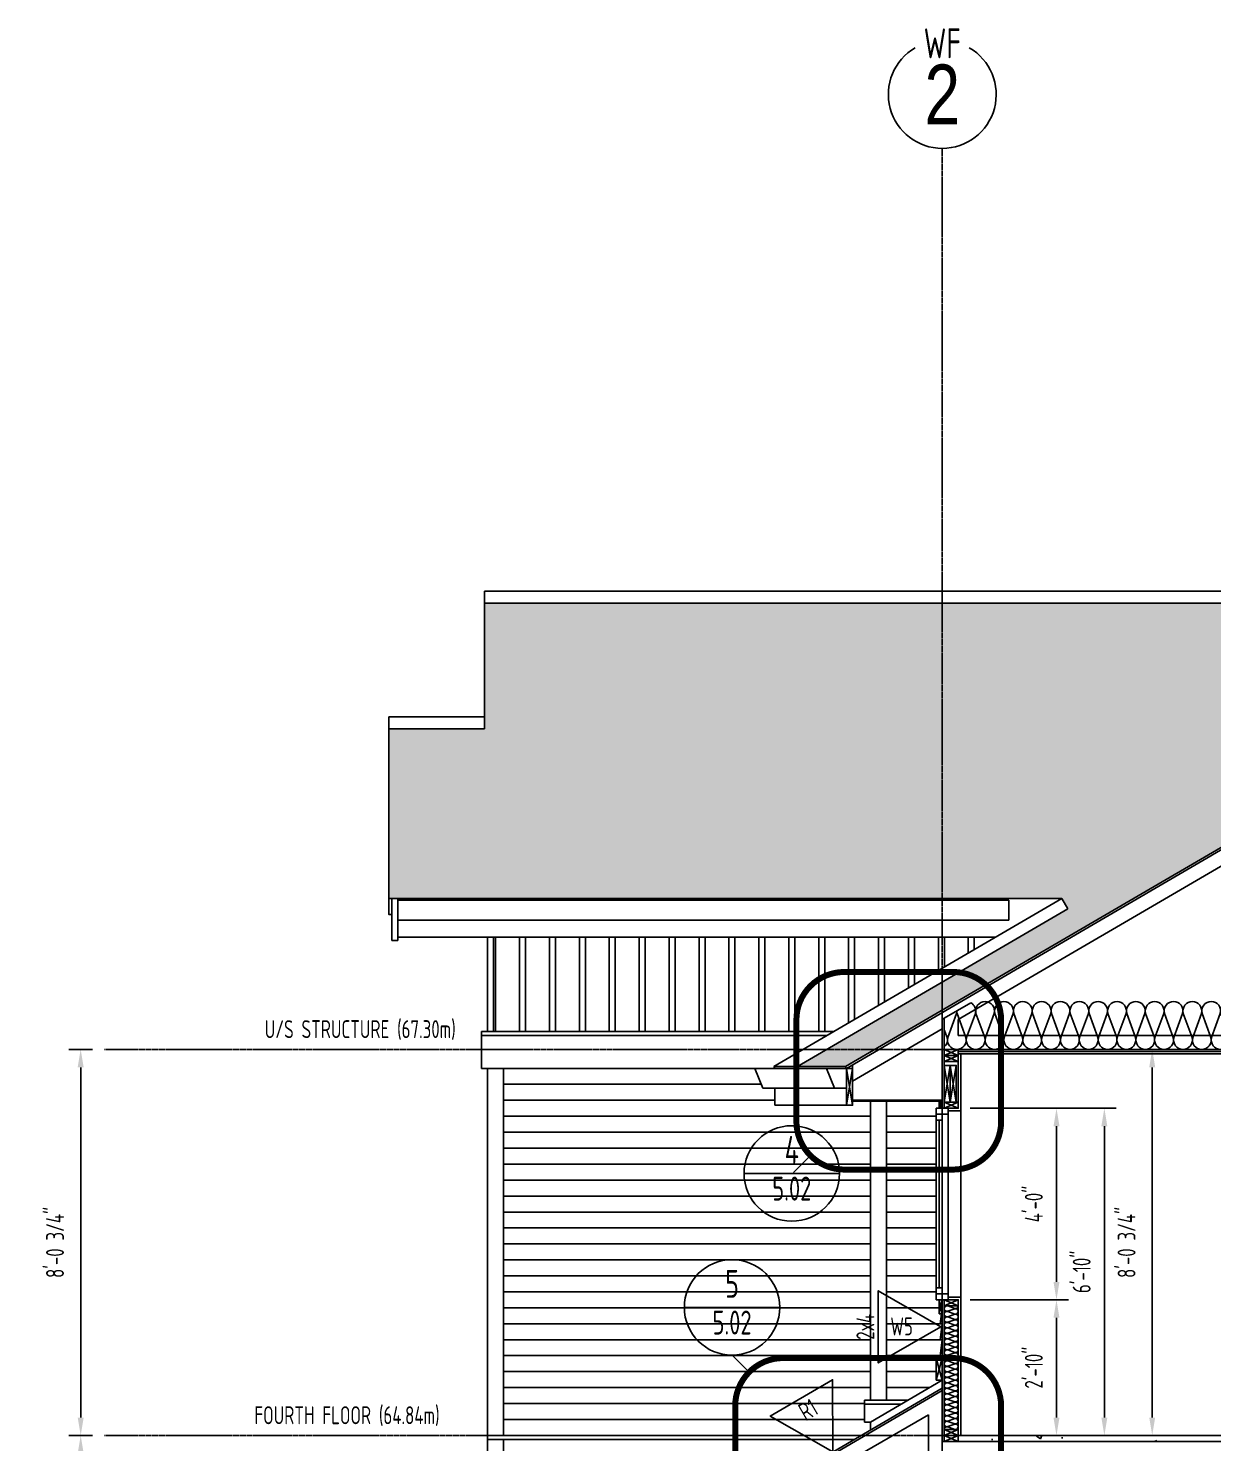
# Model space of a CAD drawing. Extents: x -2060 to 2145, y -590 to 992.
# Drawn here: x 892.9 to 1189.8, y 234.7 to 589.2 of the extents above; entities that cross this region are included whole.
import ezdxf
from ezdxf.enums import TextEntityAlignment as Align

# ---------------------------------------------------------------- set-up
doc = ezdxf.new("R2010")
doc.units = 0
doc.header["$MEASUREMENT"] = 0
doc.linetypes.add('GRIDLINE', pattern=[1.53125, 1.375, -0.0625, 0.03125, -0.0625])
doc.layers.get('0').update_dxf_attribs({"linetype": 'CONTINUOUS'})
doc.layers.get('DEFPOINTS').update_dxf_attribs({"linetype": 'CONTINUOUS'})
for name, color, linetype in [('3', 85, 'CONTINUOUS'), ('DETAIL', 171, 'CONTINUOUS'), ('DIMENSIONS', 20, 'CONTINUOUS'), ('FURNITURE', 51, 'CONTINUOUS'), ('GRIDLINES', 65, 'GRIDLINE'), ('HATCH', 92, 'CONTINUOUS'), ('STAIRS', 101, 'CONTINUOUS'), ('TEXT', 82, 'CONTINUOUS'), ('WALL', 215, 'CONTINUOUS')]:
    doc.layers.add(name, color=color, linetype=linetype)
doc.styles.add('48-AT', font='architxt.shx', dxfattribs={"width": 0.8, "height": 4.5})
doc.styles.add('AT', font='architxt.shx', dxfattribs={"width": 0.8})
doc.styles.add('ATT', font='archtitl.shx', dxfattribs={"width": 0.8})
doc.dimstyles.new('DIM48', dxfattribs={"dimscale": 48, "dimtxt": 0.09375, "dimasz": 0.09375, "dimexe": 0.0625, "dimexo": 0.0625, "dimgap": 0.0625, "dimtad": 1, "dimtoh": 1, "dimdec": 3, "dimzin": 3, "dimdsep": 46, "dimlunit": 4, "dimtxsty": 'AT', "dimcen": 0.09375, "dimdle": 0.0625, "dimclrd": 256, "dimclre": 256, "dimclrt": 82, "dimadec": 0, "dimazin": 0, "dimtfac": 1, "dimtdec": 3, "dimtofl": 0, "dimtmove": 2, "dimatfit": 3, "dimfxl": 1, "dimfrac": 2, "dimtolj": 1, "dimtzin": 0, "dimlwd": -1, "dimlwe": -1, "dimarcsym": 0})

# ---------------------------------------------------------------- blocks, each defined once
blk = doc.blocks.new('BATT')
blk.add_lwpolyline([(1, 0, 0.492581), (0.753, 0.19), (0.247, 0.007, -0.492581), (0, 0.197, -0.492581), (0.247, 0.387), (0.753, 0.203, 0.492581), (1, 0.394, 0.492581), (0.753, 0.584), (0.247, 0.4, -0.492581), (0, 0.59, -0.492581), (0.247, 0.781), (0.753, 0.597, 0.492581), (1, 0.787, 0.492581), (0.753, 0.978), (0.247, 0.794, -0.492581), (0, 0.984, -0.492581), (0.247, 1.174), (0.753, 0.991, 0.492581), (1, 1.181, 0.492581), (0.753, 1.371), (0.247, 1.188, -0.492581), (0, 1.378, -0.492581), (0.247, 1.568), (0.753, 1.384, 0.492581), (1, 1.575, 0.492581), (0.753, 1.765), (0.247, 1.581, -0.492581), (0, 1.771, -0.492581), (0.247, 1.962), (0.753, 1.778, 0.492581), (1, 1.968, 0.492581), (0.753, 2.158), (0.247, 1.975, -0.492581), (0, 2.165, -0.492581), (0.247, 2.355), (0.753, 2.172, 0.492581), (1, 2.362, 0.492581), (0.753, 2.552), (0.247, 2.369, -0.492581), (0, 2.559, -0.492581), (0.247, 2.749), (0.753, 2.565, 0.492581), (1, 2.756, 0.492581), (0.753, 2.946), (0.247, 2.762, -0.492581), (0, 2.952, -0.492581), (0.247, 3.143), (0.753, 2.959, 0.492581), (1, 3.149)], format="xyb")
blk = doc.blocks.new('*D102')
at = {"layer": 'DEFPOINTS', "color": 0, "transparency": 16777216}
for p in [(1126.01, 270.53), (1150.64, 236.53), (1150.64, 236.53)]:
    blk.add_point(p, dxfattribs=at)
at = {"layer": 'DIMENSIONS', "transparency": 16777216}
for p, q in [((1129.01, 270.53), (1153.64, 270.53)), ((1150.64, 266.03), (1150.64, 241.03))]:
    blk.add_line(p, q, dxfattribs=at)
for points in [[(1149.89, 266.03), (1151.39, 266.03), (1150.64, 270.53)], [(1149.89, 241.03), (1151.39, 241.03), (1150.64, 236.53)]]:
    blk.add_solid(points, dxfattribs=at)
at = {"layer": 'DIMENSIONS', "color": 82, "transparency": 16777216, "insert": (1144.96, 253.53), "char_height": 4.5, "attachment_point": 5, "rotation": 90, "style": 'AT'}
blk.add_mtext('\\A1;2\'-10"', dxfattribs=at)
blk = doc.blocks.new('*D103')
at = {"layer": 'DEFPOINTS', "color": 0, "transparency": 16777216}
for p in [(1126.01, 318.53), (1150.64, 318.53), (1126.01, 270.53)]:
    blk.add_point(p, dxfattribs=at)
at = {"layer": 'DIMENSIONS', "transparency": 16777216}
for p, q in [((1129.01, 318.53), (1153.64, 318.53)), ((1150.64, 275.03), (1150.64, 314.03)), ((1129.01, 270.53), (1153.64, 270.53))]:
    blk.add_line(p, q, dxfattribs=at)
for points in [[(1149.89, 314.03), (1151.39, 314.03), (1150.64, 318.53)], [(1149.89, 275.03), (1151.39, 275.03), (1150.64, 270.53)]]:
    blk.add_solid(points, dxfattribs=at)
at = {"layer": 'DIMENSIONS', "color": 82, "transparency": 16777216, "insert": (1144.96, 294.53), "char_height": 4.5, "attachment_point": 5, "rotation": 90, "style": 'AT'}
blk.add_mtext('\\A1;4\'-0"', dxfattribs=at)
blk = doc.blocks.new('*D104')
at = {"layer": 'DEFPOINTS', "color": 0, "transparency": 16777216}
for p in [(1126.01, 318.53), (1162.64, 318.53), (1162.64, 236.53)]:
    blk.add_point(p, dxfattribs=at)
at = {"layer": 'DIMENSIONS', "transparency": 16777216}
for p, q in [((1129.01, 318.53), (1165.64, 318.53)), ((1162.64, 241.03), (1162.64, 314.03))]:
    blk.add_line(p, q, dxfattribs=at)
for points in [[(1161.89, 314.03), (1163.39, 314.03), (1162.64, 318.53)], [(1161.89, 241.03), (1163.39, 241.03), (1162.64, 236.53)]]:
    blk.add_solid(points, dxfattribs=at)
at = {"layer": 'DIMENSIONS', "color": 82, "transparency": 16777216, "insert": (1156.96, 277.53), "char_height": 4.5, "attachment_point": 5, "rotation": 90, "style": 'AT'}
blk.add_mtext('\\A1;6\'-10"', dxfattribs=at)
blk = doc.blocks.new('*D105')
at = {"layer": 'DEFPOINTS', "color": 0, "transparency": 16777216}
for p in [(1174.64, 333.28), (1174.64, 333.28), (1174.64, 236.53)]:
    blk.add_point(p, dxfattribs=at)
at = {"layer": 'DIMENSIONS', "transparency": 16777216}
blk.add_line((1174.64, 241.03), (1174.64, 328.78), dxfattribs=at)
for points in [[(1173.89, 328.78), (1175.39, 328.78), (1174.64, 333.28)], [(1173.89, 241.03), (1175.39, 241.03), (1174.64, 236.53)]]:
    blk.add_solid(points, dxfattribs=at)
at = {"layer": 'DIMENSIONS', "color": 82, "transparency": 16777216, "insert": (1168.21, 284.91), "char_height": 4.5, "attachment_point": 5, "rotation": 90, "style": 'AT'}
blk.add_mtext('\\A1;8\'-0 3/4"', dxfattribs=at)
blk = doc.blocks.new('*D107')
at = {"layer": 'DEFPOINTS', "color": 0, "transparency": 16777216}
for p in [(1174.64, 236.53), (1174.64, 236.53), (1174.64, 225.16)]:
    blk.add_point(p, dxfattribs=at)
at = {"layer": 'DIMENSIONS', "transparency": 16777216}
for p, q in [((1174.64, 241.03), (1174.64, 245.53)), ((1174.64, 220.66), (1174.64, 216.16))]:
    blk.add_line(p, q, dxfattribs=at)
for points in [[(1173.89, 241.03), (1175.39, 241.03), (1174.64, 236.53)], [(1173.89, 220.66), (1175.39, 220.66), (1174.64, 225.16)]]:
    blk.add_solid(points, dxfattribs=at)
at = {"layer": 'DIMENSIONS', "color": 82, "transparency": 16777216, "insert": (1180.45, 212.82), "char_height": 4.5, "attachment_point": 5, "style": 'AT'}
blk.add_mtext('\\A1;11 3/8"', dxfattribs=at)
blk = doc.blocks.new('*D115')
at = {"layer": 'DEFPOINTS', "color": 0, "transparency": 16777216}
for p in [(906.01, 236.53), (912.01, 236.53), (912.01, 128.41)]:
    blk.add_point(p, dxfattribs=at)
at = {"layer": 'DIMENSIONS', "transparency": 16777216}
for p, q in [((909.01, 236.53), (903.01, 236.53)), ((906.01, 132.91), (906.01, 232.03)), ((909.01, 128.41), (903.01, 128.41))]:
    blk.add_line(p, q, dxfattribs=at)
for points in [[(905.26, 232.03), (906.76, 232.03), (906.01, 236.53)], [(905.26, 132.91), (906.76, 132.91), (906.01, 128.41)]]:
    blk.add_solid(points, dxfattribs=at)
at = {"layer": 'DIMENSIONS', "color": 82, "transparency": 16777216, "insert": (899.58, 182.47), "char_height": 4.5, "attachment_point": 5, "rotation": 90, "style": 'AT'}
blk.add_mtext('\\A1;9\'-0 1/8"', dxfattribs=at)
blk = doc.blocks.new('*D116')
at = {"layer": 'DEFPOINTS', "color": 0, "transparency": 16777216}
for p in [(906.01, 333.28), (912.01, 333.28), (912.01, 236.53)]:
    blk.add_point(p, dxfattribs=at)
at = {"layer": 'DIMENSIONS', "transparency": 16777216}
for p, q in [((909.01, 333.28), (903.01, 333.28)), ((906.01, 241.03), (906.01, 328.78)), ((909.01, 236.53), (903.01, 236.53))]:
    blk.add_line(p, q, dxfattribs=at)
for points in [[(905.26, 328.78), (906.76, 328.78), (906.01, 333.28)], [(905.26, 241.03), (906.76, 241.03), (906.01, 236.53)]]:
    blk.add_solid(points, dxfattribs=at)
at = {"layer": 'DIMENSIONS', "color": 82, "transparency": 16777216, "insert": (899.58, 284.91), "char_height": 4.5, "attachment_point": 5, "rotation": 90, "style": 'AT'}
blk.add_mtext('\\A1;8\'-0 3/4"', dxfattribs=at)
blk = doc.blocks.new('W1')
blk.add_lwpolyline([(0, 0), (0.1886, 0.3267), (-0.1886, 0.3267)], close=True)
at = {"style": 'AT', "width": 0.8}
blk.add_attdef('XX', text='', height=0.0938, dxfattribs=at).set_placement((0.0003, 0.2088), align=Align.CENTER)
blk = doc.blocks.new('Gridline Bubble')
blk.add_arc((0, 13.52), 13.52, 120, 60)
at = {"width": 0.8}
for tag, height, style, p in [('TYPE', 7.5, 'AT', (0, 26.33)), ('33', 15, 'ATT', (0, 13.52))]:
    blk.add_attdef(tag, text='', height=height, dxfattribs=dict(at, style=style)).set_placement(p, align=Align.MIDDLE_CENTER)
blk = doc.blocks.new('W2')
blk.add_lwpolyline([(0, 0), (0.3267, 0.1886), (0.3267, -0.1886)], close=True)
at = {"style": 'AT', "width": 0.8}
blk.add_attdef('XX', text='', height=0.0938, dxfattribs=at).set_placement((0.2046, -0.0447), align=Align.CENTER)
blk = doc.blocks.new('DETAIL')
blk.add_line((650.31, 827), (674.24, 827))
blk.add_circle((662.28, 827), 11.96)
at = {"style": 'AT', "width": 0.8}
for tag, height, p in [('X', 7, (662.28, 829.41)), ('A-X.XX', 6, (662.28, 820.2))]:
    blk.add_attdef(tag, text='', height=height, dxfattribs=at).set_placement(p, align=Align.CENTER)

msp = doc.modelspace()

# ---------------------------------------------------------------- hatches: boundary and pattern name
at = {"layer": 'HATCH'}
h = msp.add_hatch(dxfattribs=at)
h.set_pattern_fill('ROOFING', color=11, style=0)
h.set_pattern_definition([(0, (2018.2735, 328.9643), (0, 4), []), (90, (2019.273, 328.964), (-24, 24), [4, -20]), (90, (2025.273, 328.964), (-24, 24), [4, -20]), (90, (2030.273, 328.964), (-24, 24), [4, -20]), (90, (2035.273, 328.964), (-24, 24), [4, -20]), (90, (2039.273, 328.964), (-24, 24), [4, -20]), (90, (2022.273, 332.964), (-24, 24), [4, -20]), (90, (2027.273, 332.964), (-24, 24), [4, -20]), (90, (2033.273, 332.964), (-24, 24), [4, -20]), (90, (2037.273, 332.964), (-24, 24), [4, -20]), (90, (2040.273, 332.964), (-24, 24), [4, -20]), (90, (2021.273, 336.964), (-24, 24), [4, -20]), (90, (2023.273, 336.964), (-24, 24), [4, -20]), (90, (2028.273, 336.964), (-24, 24), [4, -20]), (90, (2032.273, 336.964), (-24, 24), [4, -20]), (90, (2038.273, 336.964), (-24, 24), [4, -20]), (90, (2041.273, 336.964), (-24, 24), [4, -20]), (90, (2019.273, 340.964), (-24, 24), [4, -20]), (90, (2024.273, 340.964), (-24, 24), [4, -20]), (90, (2030.273, 340.964), (-24, 24), [4, -20]), (90, (2034.273, 340.964), (-24, 24), [4, -20]), (90, (2040.273, 340.964), (-24, 24), [4, -20]), (90, (2021.273, 344.964), (-24, 24), [4, -20]), (90, (2027.273, 344.964), (-24, 24), [4, -20]), (90, (2033.273, 344.964), (-24, 24), [4, -20]), (90, (2036.273, 344.964), (-24, 24), [4, -20]), (90, (2039.273, 344.964), (-24, 24), [4, -20]), (90, (2020.273, 348.964), (-24, 24), [4, -20]), (90, (2022.273, 348.964), (-24, 24), [4, -20]), (90, (2026.273, 348.964), (-24, 24), [4, -20]), (90, (2032.273, 348.964), (-24, 24), [4, -20]), (90, (2037.273, 348.964), (-24, 24), [4, -20]), (90, (2040.273, 348.964), (-24, 24), [4, -20]), (180, (2027.273, 332.714), (-24, -24), [7, -17]), (180, (2027.273, 332.84), (-24, -24), [7, -17]), (180, (2034.273, 332.714), (-24, -24), [5, -19]), (180, (2034.273, 332.84), (-24, -24), [5, -19]), (180, (2042.273, 332.714), (-24, -24), [3, -21]), (180, (2042.273, 332.84), (-24, -24), [3, -21]), (180, (2024.273, 336.714), (-24, -24), [6, -18]), (180, (2024.273, 336.84), (-24, -24), [6, -18]), (180, (2038.273, 336.714), (-24, -24), [8, -16]), (180, (2038.273, 336.84), (-24, -24), [8, -16]), (180, (2022.273, 340.714), (-24, -24), [4, -20]), (180, (2022.273, 340.84), (-24, -24), [4, -20]), (180, (2031.273, 340.714), (-24, -24), [5, -19]), (180, (2031.273, 340.84), (-24, -24), [5, -19]), (180, (2039.273, 340.714), (-24, -24), [4, -20]), (180, (2039.273, 340.84), (-24, -24), [4, -20]), (180, (2026.273, 344.714), (-24, -24), [6, -18]), (180, (2026.273, 344.84), (-24, -24), [6, -18]), (180, (2041.273, 344.714), (-24, -24), [10, -14]), (180, (2041.273, 344.84), (-24, -24), [10, -14]), (180, (2025.273, 348.714), (-24, -24), [6, -18]), (180, (2025.273, 348.84), (-24, -24), [6, -18]), (180, (2034.273, 348.714), (-24, -24), [5, -19]), (180, (2034.273, 348.84), (-24, -24), [5, -19]), (180, (2041.273, 348.714), (-24, -24), [3, -21]), (180, (2041.273, 348.84), (-24, -24), [3, -21]), (180, (2019.273, 352.714), (-24, -24), [1, -23]), (180, (2019.273, 352.84), (-24, -24), [1, -23]), (180, (2021.273, 352.714), (-24, -24), [6, -18]), (180, (2021.273, 352.84), (-24, -24), [6, -18]), (180, (2031.273, 352.714), (-24, -24), [8, -16]), (180, (2031.273, 352.84), (-24, -24), [8, -16])])
h.paths.add_polyline_path([(983.2634, 413.6113), (1007.2634, 413.6113), (1007.2634, 416.6113), (1007.2634, 445.1113), (1296.8705, 445.1113), (1097.7614, 328.9643), (1085.7153, 328.9643), (1153.525, 368.5199), (1152.0134, 371.1113), (984.0134, 371.1113), (983.2634, 371.1113)])
h = msp.add_hatch(dxfattribs=at)
h.set_pattern_fill('BOARD-BATTEN', color=11, style=0)
h.set_pattern_definition([(90, (2051.0216, 337.7824), (-7.5, 5e-16), []), (90, (2052.5216, 337.7824), (-7.5, 5e-16), [])])
h.paths.add_polyline_path([(1009.5134, 361.4294), (1135.4158, 361.4294), (1094.8782, 337.7824), (1009.5134, 337.7824)])
h = msp.add_hatch(dxfattribs=at)
h.set_pattern_fill('4"-VINYL', color=11, style=0)
h.set_pattern_definition([(0, (2086.0216, 236.5324), (0, 4), [])])
h.paths.add_polyline_path([(1012.0134, 328.5324), (1075.0134, 328.5324), (1077.0134, 323.5324), (1080.0134, 323.5324), (1080.0134, 319.2824), (1098.0134, 319.2824), (1099.5134, 319.2824), (1099.5134, 320.2824), (1104.0134, 320.2824), (1104.0134, 245.4074), (1102.5134, 245.4074), (1102.5134, 239.9074), (1104.0134, 239.9074), (1104.0134, 237.9074), (1101.6562, 236.5324), (1012.0134, 236.5324)])
h = msp.add_hatch(dxfattribs=at)
h.set_pattern_fill('4"-VINYL', color=11, style=0)
h.set_pattern_definition([(0, (1976.5216, 260.5324), (0, 4), [])])
h.paths.add_polyline_path([(1108.0134, 320.2824), (1121.2634, 320.2824), (1121.2634, 318.5324), (1120.5134, 318.5324), (1120.5134, 317.0324), (1120.5134, 315.5324), (1120.5134, 273.5324), (1120.5134, 272.0324), (1120.5134, 270.5324), (1121.2634, 270.5324), (1121.2634, 267.0324), (1121.8259, 267.0324), (1121.5134, 264.5324), (1122.0134, 264.5324), (1121.5134, 260.5324), (1122.0134, 260.5324), (1121.5134, 256.5324), (1122.0134, 256.5324), (1121.9352, 255.9074), (1120.5134, 255.9074), (1120.5134, 250.4074), (1122.0134, 250.4074), (1113.4419, 245.4074), (1108.0134, 245.4074)])
h = msp.add_hatch(dxfattribs=at)
h.set_pattern_fill('4"-VINYL', color=11, style=0)
h.set_pattern_definition([(0, (2086.0216, 128.4074), (0, 4), [])])
h.paths.add_polyline_path([(1012.0134, 235.5324), (1099.9419, 235.5324), (1079.7614, 223.7605), (1080.0134, 223.3286), (1075.0134, 223.3286), (1077.0134, 218.3286), (1080.0134, 218.3286), (1080.0134, 214.0786), (1081.5134, 214.0786), (1081.5134, 215.0786), (1104.0134, 215.0786), (1104.0134, 128.4074), (1012.0134, 128.4074)])
h = msp.add_hatch(dxfattribs=at)
h.set_pattern_fill('AR-CONC', color=256, scale=2, style=0)
h.set_pattern_definition([(50, (1217.022, 59.328), (14.3452, -1.25504), [1.5, -16.5]), (355, (1217.022, 59.328), (-2.775, 15.04384), [1.2, -13.2]), (100.4514, (1218.217, 59.224), (11.5702, 13.7888), [1.2748, -14.02284]), (46.184, (1217.022, 63.328), (21.3448, -3.3104), [2.25, -24.75]), (96.636, (1218.8, 63.052), (18.6933, 19.4824), [1.9122, -21.0343]), (351.184, (1217.022, 63.328), (18.6932, 19.4824), [1.8, -19.8]), (21, (1219.022, 62.328), (11.93814, -8.0524), [1.5, -16.5]), (326, (1219.022, 62.328), (4.8663, 14.503), [1.2, -13.2]), (71.4514, (1220.016, 61.657), (16.80445, 6.4506), [1.2748, -14.02284]), (37.5, (1217.0216, 59.328), (0.2432, 6.65788), [0, -13.04, 0, -13.4, 0, -13.25]), (7.5, (1217.0216, 59.328), (5.26139, 7.88823), [0, -7.64, 0, -12.74, 0, -5.05]), (327.5, (1212.5616, 59.328), (10.67645, -0.4511), [0, -5, 0, -15.6, 0, -20.7]), (317.5, (1210.562, 59.328), (11.66372, 2.0021), [0, -6.5, 0, -10.36, 0, -14.7])])
h.paths.add_polyline_path([(1446.0134, 235.0324), (1126.0134, 235.0324), (1126.0134, 236.5324), (1446.0134, 236.5324)])

# ---------------------------------------------------------------- linework, layer by layer
at = {"layer": '3'}
for p, q in [((1097.7614, 328.9643), (1442.0134, 529.7779)), ((1122.0134, 340.7959), (1122.0134, 318.5324)), ((1276.2634, 332.1574), (1126.0134, 332.1574)), ((1126.6384, 332.1574), (1126.6384, 317.9074)), ((1098.0134, 328.5324), (1097.7614, 328.9643)), ((1099.5134, 320.2824), (1122.0134, 320.2824)), ((1123.5134, 317.9074), (1126.6384, 317.9074)), ((1122.0134, 270.5324), (1122.0134, 235.0324)), ((1123.5134, 271.1574), (1126.6384, 271.1574)), ((1126.6384, 271.1574), (1126.6384, 236.5324)), ((1079.7614, 223.7605), (1122.0134, 248.4074)), ((1122.0134, 235.1574), (1122.0134, 210.4074)), ((1830.0134, 235.0324), (1122.0134, 235.0324))]:
    msp.add_line(p, q, dxfattribs=at)
at = {"layer": 'DETAIL'}
msp.add_line((1121.2634, 315.5324), (1121.2634, 273.5324), dxfattribs=at)
for points in [[(1122.5134, 331.7824), (1126.0134, 331.7824), (1126.0134, 333.2824), (1122.5134, 333.2824)], [(1122.5134, 330.2824), (1126.0134, 330.2824), (1126.0134, 331.7824), (1122.5134, 331.7824)], [(1098.0134, 319.2824), (1099.5134, 319.2824), (1099.5134, 328.5324), (1098.0134, 328.5324)], [(1122.5134, 329.2824), (1122.5134, 320.0324), (1124.0134, 320.0324), (1124.0134, 329.2824)], [(1124.0134, 329.2824), (1124.0134, 320.0324), (1125.5134, 320.0324), (1125.5134, 329.2824)], [(1121.2634, 320.2824), (1121.2634, 318.5324), (1122.0134, 318.5324), (1122.0134, 320.2824)], [(1122.5134, 320.0324), (1126.0134, 320.0324), (1126.0134, 318.5324), (1122.5134, 318.5324)], [(1120.5134, 317.0324), (1123.5134, 317.0324), (1123.5134, 318.5324), (1120.5134, 318.5324)], [(1120.5134, 315.5324), (1122.0134, 315.5324), (1122.0134, 317.0324), (1120.5134, 317.0324)], [(1120.5134, 273.5324), (1122.0134, 273.5324), (1122.0134, 272.0324), (1120.5134, 272.0324)], [(1120.5134, 272.0324), (1123.5134, 272.0324), (1123.5134, 270.5324), (1120.5134, 270.5324)], [(1121.2634, 267.0324), (1121.2634, 270.5324), (1122.0134, 270.5324), (1122.0134, 267.0324)], [(1122.5134, 269.0324), (1126.0134, 269.0324), (1126.0134, 270.5324), (1122.5134, 270.5324)], [(1122.0134, 250.4074), (1120.5134, 250.4074), (1120.5134, 255.9074), (1122.0134, 255.9074)], [(1122.5134, 236.5324), (1126.0134, 236.5324), (1126.0134, 238.0324), (1122.5134, 238.0324)], [(1122.5134, 235.0324), (1126.0134, 235.0324), (1126.0134, 236.5324), (1122.5134, 236.5324)]]:
    msp.add_lwpolyline(points, close=True, dxfattribs=at)
msp.add_lwpolyline([(1121.9352, 255.9074), (1122.0134, 256.5324), (1121.5134, 256.5324), (1122.0134, 260.5324), (1121.5134, 260.5324), (1122.0134, 264.5324), (1121.5134, 264.5324), (1121.8259, 267.0324)], dxfattribs=at)
at = {"layer": 'FURNITURE'}
for p, q in [((1302.0134, 448.1113), (1007.2634, 448.1113)), ((1007.2634, 448.1113), (1007.2634, 416.6113)), ((983.2634, 371.1113), (983.2634, 416.6113)), ((1007.2634, 416.6113), (983.2634, 416.6113)), ((1152.0134, 371.1113), (984.0134, 371.1113)), ((984.0134, 371.1113), (984.0134, 360.5495)), ((985.5134, 371.1113), (985.5134, 360.5495)), ((985.5134, 370.6794), (1138.7323, 370.6794)), ((1079.7614, 328.9643), (1152.0134, 371.1113)), ((1138.7323, 365.6794), (1138.7323, 370.6794)), ((985.5134, 365.6794), (1138.7323, 365.6794)), ((985.5134, 360.5495), (984.0134, 360.5495)), ((1135.4158, 361.4294), (985.5134, 361.4294)), ((1122.5134, 333.2824), (1126.0134, 331.7824)), ((1126.0134, 333.2824), (1122.5134, 331.7824)), ((1126.0134, 331.7824), (1122.5134, 330.2824)), ((1122.5134, 331.7824), (1126.0134, 330.2824)), ((1080.0134, 328.5324), (1075.0134, 328.5324)), ((1075.0134, 328.5324), (1077.0134, 323.5324)), ((1075.0134, 328.5324), (1077.0134, 323.5324)), ((1097.7614, 328.9643), (1079.7614, 328.9643)), ((1079.7614, 328.9643), (1080.0134, 328.5324)), ((1080.0134, 328.5324), (1093.0134, 328.5324)), ((1098.0134, 328.5324), (1093.0134, 328.5324)), ((1098.0134, 319.2824), (1099.5134, 328.5324)), ((1098.0134, 328.5324), (1099.5134, 319.2824)), ((1122.5134, 320.0324), (1124.0134, 329.2824)), ((1122.5134, 329.2824), (1124.0134, 320.0324)), ((1124.0134, 329.2824), (1125.5134, 320.0324)), ((1124.0134, 320.0324), (1125.5134, 329.2824)), ((1077.0134, 323.5324), (1080.0134, 323.5324)), ((1077.0134, 323.5324), (1095.0134, 323.5324)), ((1080.0134, 319.2824), (1080.0134, 323.5324)), ((1098.0134, 319.2824), (1080.0134, 319.2824)), ((1104.0134, 320.2824), (1104.0134, 245.4074)), ((1108.0134, 320.2824), (1108.0134, 245.4074)), ((1122.0134, 320.2824), (1121.2634, 318.5324)), ((1121.2634, 320.2824), (1122.0134, 318.5324)), ((1126.0134, 318.5324), (1122.5134, 320.0324)), ((1122.5134, 318.5324), (1126.0134, 320.0324)), ((1123.5134, 317.0324), (1123.5134, 272.0324)), ((1126.6384, 317.9074), (1126.6384, 271.1574)), ((1122.0134, 270.5324), (1121.2634, 267.0324)), ((1121.2634, 270.5324), (1122.0134, 267.0324)), ((1122.5134, 270.5324), (1126.0134, 269.0324)), ((1126.0134, 270.5324), (1122.5134, 269.0324)), ((1120.5134, 255.9074), (1122.0134, 250.4074)), ((1122.0134, 255.9074), (1120.5134, 250.4074)), ((1104.0134, 239.9074), (1122.0134, 250.4074)), ((1102.5134, 245.4074), (1113.4419, 245.4074)), ((1102.5134, 245.4074), (1102.5134, 239.9074)), ((1102.5134, 239.9074), (1104.0134, 239.9074)), ((1104.0134, 239.9074), (1104.0134, 237.9074)), ((1126.0134, 238.0324), (1122.5134, 236.5324)), ((1122.5134, 238.0324), (1126.0134, 236.5324)), ((1122.5134, 236.5324), (1126.0134, 235.0324)), ((1126.0134, 236.5324), (1122.5134, 235.0324))]:
    msp.add_line(p, q, dxfattribs=at)
at = {"layer": 'FURNITURE', "color": 11}
for p, q in [((1008.0134, 361.4294), (1008.0134, 337.7824)), ((1009.5134, 361.4294), (1009.5134, 337.7824)), ((1094.8782, 337.7824), (1006.5134, 337.7824)), ((1006.5134, 337.7824), (1006.5134, 328.5324)), ((1093.1639, 336.7824), (1006.5134, 336.7824)), ((1075.0134, 328.5324), (1006.5134, 328.5324)), ((1008.0134, 328.5324), (1008.0134, -96.1026)), ((1012.0134, 328.5324), (1012.0134, 236.5324)), ((1102.5134, 244.4074), (1111.7277, 244.4074)), ((1101.6562, 236.5324), (1008.0134, 236.5324)), ((1008.0134, 235.5324), (1099.9419, 235.5324)), ((1012.0134, 235.5324), (1012.0134, 128.4074))]:
    msp.add_line(p, q, dxfattribs=at)
at = {"layer": 'FURNITURE'}
msp.add_lwpolyline([(984.0134, 367.0593), (983.2634, 367.0593), (983.2634, 371.1113), (984.0134, 371.1113)], close=True, dxfattribs=at)
at = {"layer": 'GRIDLINES'}
for p, q in [((1122.0134, -87.8426), (1122.0134, 559.0867)), ((2144.8737, 333.2824), (912.0134, 333.2824)), ((2144.8737, 236.5324), (912.0134, 236.5324))]:
    msp.add_line(p, q, dxfattribs=at)
at = {"layer": 'HATCH', "color": 11}
for p, q in [((1296.8705, 445.1113), (1007.2634, 445.1113)), ((1007.2634, 413.6113), (1007.2634, 416.6113)), ((983.2634, 413.6113), (1007.2634, 413.6113)), ((1152.0134, 371.1113), (1153.525, 368.5199)), ((1085.7153, 328.9643), (1153.525, 368.5199))]:
    msp.add_line(p, q, dxfattribs=at)
at = {"layer": 'HATCH'}
msp.add_line((1122.5134, 341.0875), (1129.18, 344.9764), dxfattribs=at)
for points in [[(1149.2747, 333.2824, -0.4925808), (1146.9921, 336.2515), (1149.1953, 342.3133, 0.4925808), (1146.9127, 345.2824, 0.4925808), (1144.6302, 342.3133), (1146.8334, 336.2515, -0.4925808), (1144.5508, 333.2824, -0.4925808), (1142.2682, 336.2515), (1144.4714, 342.3133, 0.4925808), (1142.1889, 345.2824, 0.4925808), (1139.9063, 342.3133), (1142.1095, 336.2515, -0.4925808), (1139.8269, 333.2824, -0.4925808), (1137.5444, 336.2515), (1139.7476, 342.3133, 0.4925808), (1137.465, 345.2824, 0.4925808), (1135.1824, 342.3133), (1137.3856, 336.2515, -0.4925808), (1135.103, 333.2824, -0.4925808), (1132.8205, 336.2515), (1135.0237, 342.3133, 0.4925808), (1132.7411, 345.2824, 0.4925808), (1130.4585, 342.3133), (1132.6617, 336.2515, -0.4925808), (1130.3792, 333.2824, -0.4925808), (1128.0966, 336.2515), (1130.2998, 342.3133, 0.34142511), (1129.18, 344.9764, 0.34142511)], [(1125.6553, 342.9203, 0.06506977), (1125.7347, 342.3133), (1127.9379, 336.2515, -0.4925808), (1125.6553, 333.2824, -0.4925808), (1123.3727, 336.2515), (1125.5759, 342.3133, 0.06506977), (1125.6553, 342.9203, 0.06506977)], [(1122.5134, 338.1791), (1123.214, 336.2515, -0.28130552), (1122.5134, 333.8905, -0.28130552)], [(1126.013, 269.0324, -0.00795812), (1126.0134, 269.0105, -0.4925808), (1125.1474, 268.3447), (1123.3794, 268.9873, 0.4925808), (1122.5134, 268.3216, 0.4925808), (1123.3794, 267.6558), (1125.1474, 268.2984, -0.4925808), (1126.0134, 267.6327, -0.4925808), (1125.1474, 266.9669), (1123.3794, 267.6095, 0.4925808), (1122.5134, 266.9438, 0.4925808), (1123.3794, 266.278), (1125.1474, 266.9206, -0.4925808), (1126.0134, 266.2549, -0.4925808), (1125.1474, 265.5891), (1123.3794, 266.2317, 0.4925808), (1122.5134, 265.566, 0.4925808), (1123.3794, 264.9002), (1125.1474, 265.5428, -0.4925808), (1126.0134, 264.8771, -0.4925808), (1125.1474, 264.2113), (1123.3794, 264.8539, 0.4925808), (1122.5134, 264.1882, 0.4925808), (1123.3794, 263.5224), (1125.1474, 264.165, -0.4925808), (1126.0134, 263.4993, -0.4925808), (1125.1474, 262.8335), (1123.3794, 263.4761, 0.4925808), (1122.5134, 262.8104, 0.4925808), (1123.3794, 262.1446), (1125.1474, 262.7872, -0.4925808), (1126.0134, 262.1215, -0.4925808), (1125.1474, 261.4557), (1123.3794, 262.0983, 0.4925808), (1122.5134, 261.4326, 0.4925808), (1123.3794, 260.7669), (1125.1474, 261.4094, -0.4925808), (1126.0134, 260.7437, -0.4925808), (1125.1474, 260.078), (1123.3794, 260.7205, 0.4925808), (1122.5134, 260.0548)]]:
    msp.add_lwpolyline(points, format="xyb", dxfattribs=at)
at = {"layer": 'STAIRS'}
for p, q in [((1098.0134, 328.5324), (1442.0134, 529.1991)), ((1126.0134, 340.8138), (1442.0134, 525.1471)), ((1122.0134, 340.7959), (1122.5134, 341.0875)), ((1122.5134, 333.2824), (1122.5134, 341.0875)), ((1126.0134, 336.7824), (1126.0134, 340.8138)), ((1099.5134, 325.3555), (1122.0134, 338.4805)), ((1126.0134, 336.7824), (1448.0134, 336.7824)), ((1122.5134, 333.2824), (1122.5134, 318.5324)), ((1122.5134, 333.2824), (1853.5134, 333.2824)), ((1126.0134, 333.2824), (1126.0134, 318.5324)), ((1276.2634, 332.7824), (1126.0134, 332.7824)), ((1099.5134, 325.3555), (1099.5134, 329.4074)), ((1099.5134, 320.5324), (1122.0134, 320.5324)), ((1120.5134, 315.5324), (1120.5134, 273.5324)), ((1122.0134, 315.5324), (1122.0134, 273.5324)), ((1122.5134, 270.5324), (1122.5134, 235.0324)), ((1126.0134, 270.5324), (1126.0134, 235.0324)), ((1080.0134, 223.3286), (1122.0134, 247.8286)), ((1101.5134, 231.8183), (1118.5134, 241.7349)), ((1118.5134, 241.7349), (1118.5134, 228.6574))]:
    msp.add_line(p, q, dxfattribs=at)
at = {"layer": 'TEXT'}
for p, q in [((1088.9531, 306.6843), (1084.7105, 302.4417)), ((1073.6079, 252.4265), (1069.3652, 256.6691))]:
    msp.add_line(p, q, dxfattribs=at)
at = {"layer": 'TEXT', "linetype": 'Continuous', "const_width": 1.5, "flags": 128}
for points in [[(1124.7554, 352.6912), (1097.4384, 352.6912, 0.41421356), (1085.4384, 340.6912), (1085.4384, 315.1696, 0.41421356), (1097.4384, 303.1696), (1124.7554, 303.1696, 0.41421356), (1136.7554, 315.1696), (1136.7554, 340.6912, 0.41421356)], [(1124.7554, 255.9412), (1082.0931, 255.9412, 0.41421356), (1070.0931, 243.9412), (1070.0931, 218.4196, 0.41421356), (1082.0931, 206.4196), (1124.7554, 206.4196, 0.41421356), (1136.7554, 218.4196), (1136.7554, 243.9412, 0.41421356)]]:
    msp.add_lwpolyline(points, format="xyb", close=True, dxfattribs=at)
at = {"layer": 'WALL', "flags": 128}
msp.add_lwpolyline([(1093.0134, 328.5324), (1095.0134, 323.5324), (1098.0134, 323.5324), (1098.0134, 328.5324)], dxfattribs=at)
at = {"layer": 'WALL'}
msp.add_lwpolyline([(1446.0134, 235.0324), (1126.0134, 235.0324), (1126.0134, 236.5324), (1446.0134, 236.5324)], close=True, dxfattribs=at)

# ---------------------------------------------------------------- block references
at = {"layer": 'HATCH', "xscale": -12, "yscale": 12, "zscale": 12, "rotation": 90}
for p in [(1187.0657, 345.2824), (1224.8568, 345.2824)]:
    msp.add_blockref('BATT', p, dxfattribs=at)
at = {"layer": 'HATCH', "xscale": -3.5, "yscale": 3.5, "zscale": 3.5}
for p in [(1126.0134, 249.0324), (1126.0134, 238.0324)]:
    msp.add_blockref('BATT', p, dxfattribs=at)
at = {"layer": 'TEXT'}
for name, p, values in [('Gridline Bubble', (1122.0134, 559.0867), {'33': '2', 'TYPE': 'WF'}), ('DETAIL', (422.0016, -524.801), {'X': '4', 'A-X.XX': '5.02'}), ('DETAIL', (407.024, -558.3677), {'X': '5', 'A-X.XX': '5.02'})]:
    msp.add_blockref(name, p, dxfattribs=at).add_auto_attribs(values)
ref = msp.add_blockref('W2', (1121.6384, 263.7612), dxfattribs=dict(at, xscale=-48, yscale=48, zscale=48))
ref.add_attrib('XX', 'W5', dxfattribs={"layer": '0', "height": 4.5, "style": 'AT', "width": 0.8}).set_placement((1111.818, 261.6177), align=Align.CENTER)
ref = msp.add_blockref('W1', (1094.5848, 232.4074), dxfattribs=dict(at, xscale=-48, yscale=48, zscale=48, rotation=30.25643716352191))
ref.add_attrib('XX', 'R1', dxfattribs={"layer": '0', "height": 4.5, "rotation": 30.256437, "style": 'AT', "width": 0.8}).set_placement((1089.522, 241.0581), align=Align.CENTER)

# ---------------------------------------------------------------- texts
at = {"layer": 'TEXT', "style": '48-AT', "width": 0.8}
for s, p in [('U/S STRUCTURE (67.30m)', (1000.0418, 336.1108)), ('FOURTH FLOOR (64.84m)', (995.9918, 239.3608))]:
    msp.add_text(s, height=4.5, dxfattribs=at).set_placement(p, align=Align.RIGHT)
msp.add_text('2x4', height=4.5, rotation=90, dxfattribs=at).set_placement((1106.3295, 263.7612), align=Align.BOTTOM_CENTER)

# ---------------------------------------------------------------- dimensions: what is measured, and where the dimension line sits
at = {"layer": 'DIMENSIONS'}
for base, p1, p2, picture, middle in [((906.0134, 333.2824), (912.0134, 236.5324), (912.0134, 333.2824), '*D116', (899.5848, 284.9074)), ((1174.6384, 333.2824), (1174.6384, 236.5324), (1174.6384, 333.2824), '*D105', (1168.2098, 284.9074)), ((1150.6384, 318.5324), (1126.0134, 270.5324), (1126.0134, 318.5324), '*D103', (1144.9598, 294.5324)), ((1162.6384, 318.5324), (1162.6384, 236.5324), (1126.0134, 318.5324), '*D104', (1156.9598, 277.5324)), ((1150.6384, 236.5324), (1126.0134, 270.5324), (1150.6384, 236.5324), '*D102', (1144.9598, 253.5324)), ((906.0134, 236.5324), (912.0134, 128.4074), (912.0134, 236.5324), '*D115', (899.5848, 182.4699))]:
    dim = msp.add_linear_dim(base=base, p1=p1, p2=p2, angle=90, dimstyle='DIM48', dxfattribs=at)
    dim.commit()
    dim.dimension.update_dxf_attribs({"geometry": picture, "text_midpoint": middle})
dim = msp.add_linear_dim(base=(1174.6384, 236.5324), p1=(1174.6384, 225.1574), p2=(1174.6384, 236.5324), angle=90, dimstyle='DIM48', dxfattribs=at)
dim.commit()
dim.dimension.update_dxf_attribs({"geometry": '*D107', "text_midpoint": (1180.4509, 212.8247), "dimtype": 160})

doc.saveas('drawing.dxf')
